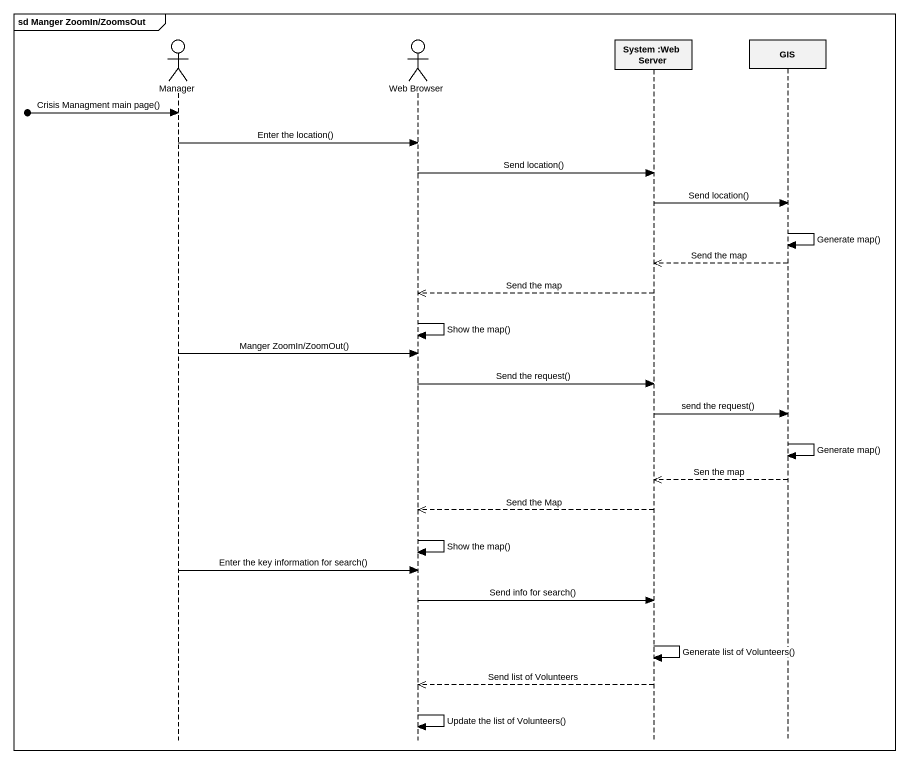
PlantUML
@startuml
mainframe sd Manger ZoomIn/ZoomsOut
hide footbox
actor Manager
actor "Web Browser" as Web_Browser
participant "System :Web Server" as System_Web_Server
participant GIS

[o-> Manager : Crisis Managment main page()
Manager -> Web_Browser : Enter the location()
Web_Browser -> System_Web_Server : Send location()
System_Web_Server -> GIS : Send location()
GIS -> GIS : Generate map()
GIS -->> System_Web_Server : Send the map
System_Web_Server -->> Web_Browser : Send the map
Web_Browser -> Web_Browser : Show the map()
Manager -> Web_Browser : Manger ZoomIn/ZoomOut()
Web_Browser -> System_Web_Server : Send the request()
System_Web_Server -> GIS : send the request()
GIS -> GIS : Generate map()
GIS -->> System_Web_Server : Sen the map
System_Web_Server -->> Web_Browser : Send the Map
Web_Browser -> Web_Browser : Show the map()
Manager -> Web_Browser : Enter the key information for search()
Web_Browser -> System_Web_Server : Send info for search()
System_Web_Server -> System_Web_Server : Generate list of Volunteers()
System_Web_Server -->> Web_Browser : Send list of Volunteers
Web_Browser -> Web_Browser : Update the list of Volunteers()
@enduml
